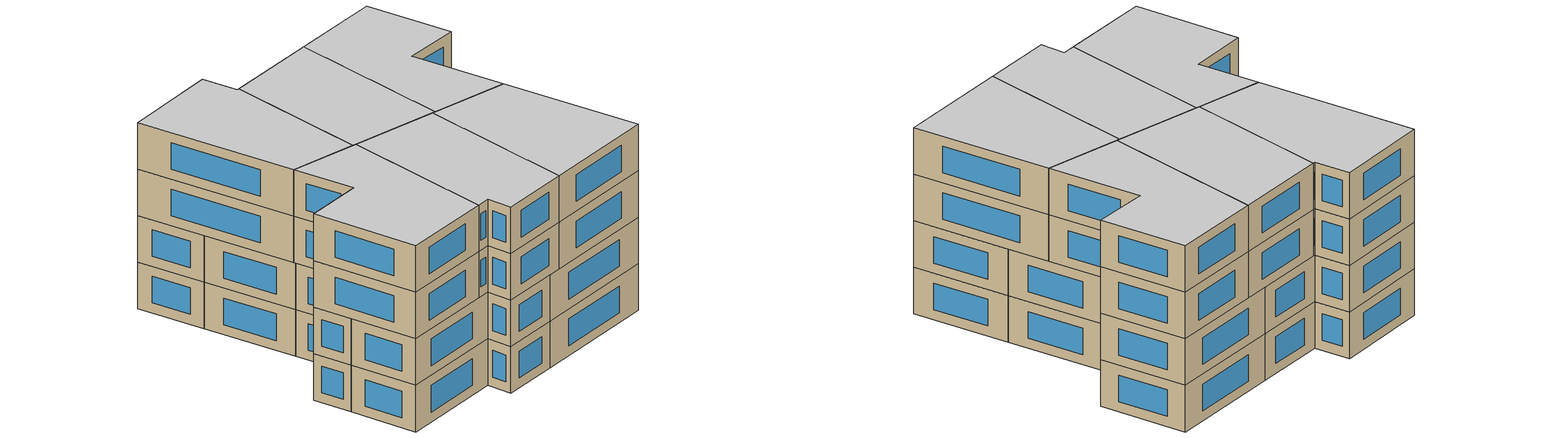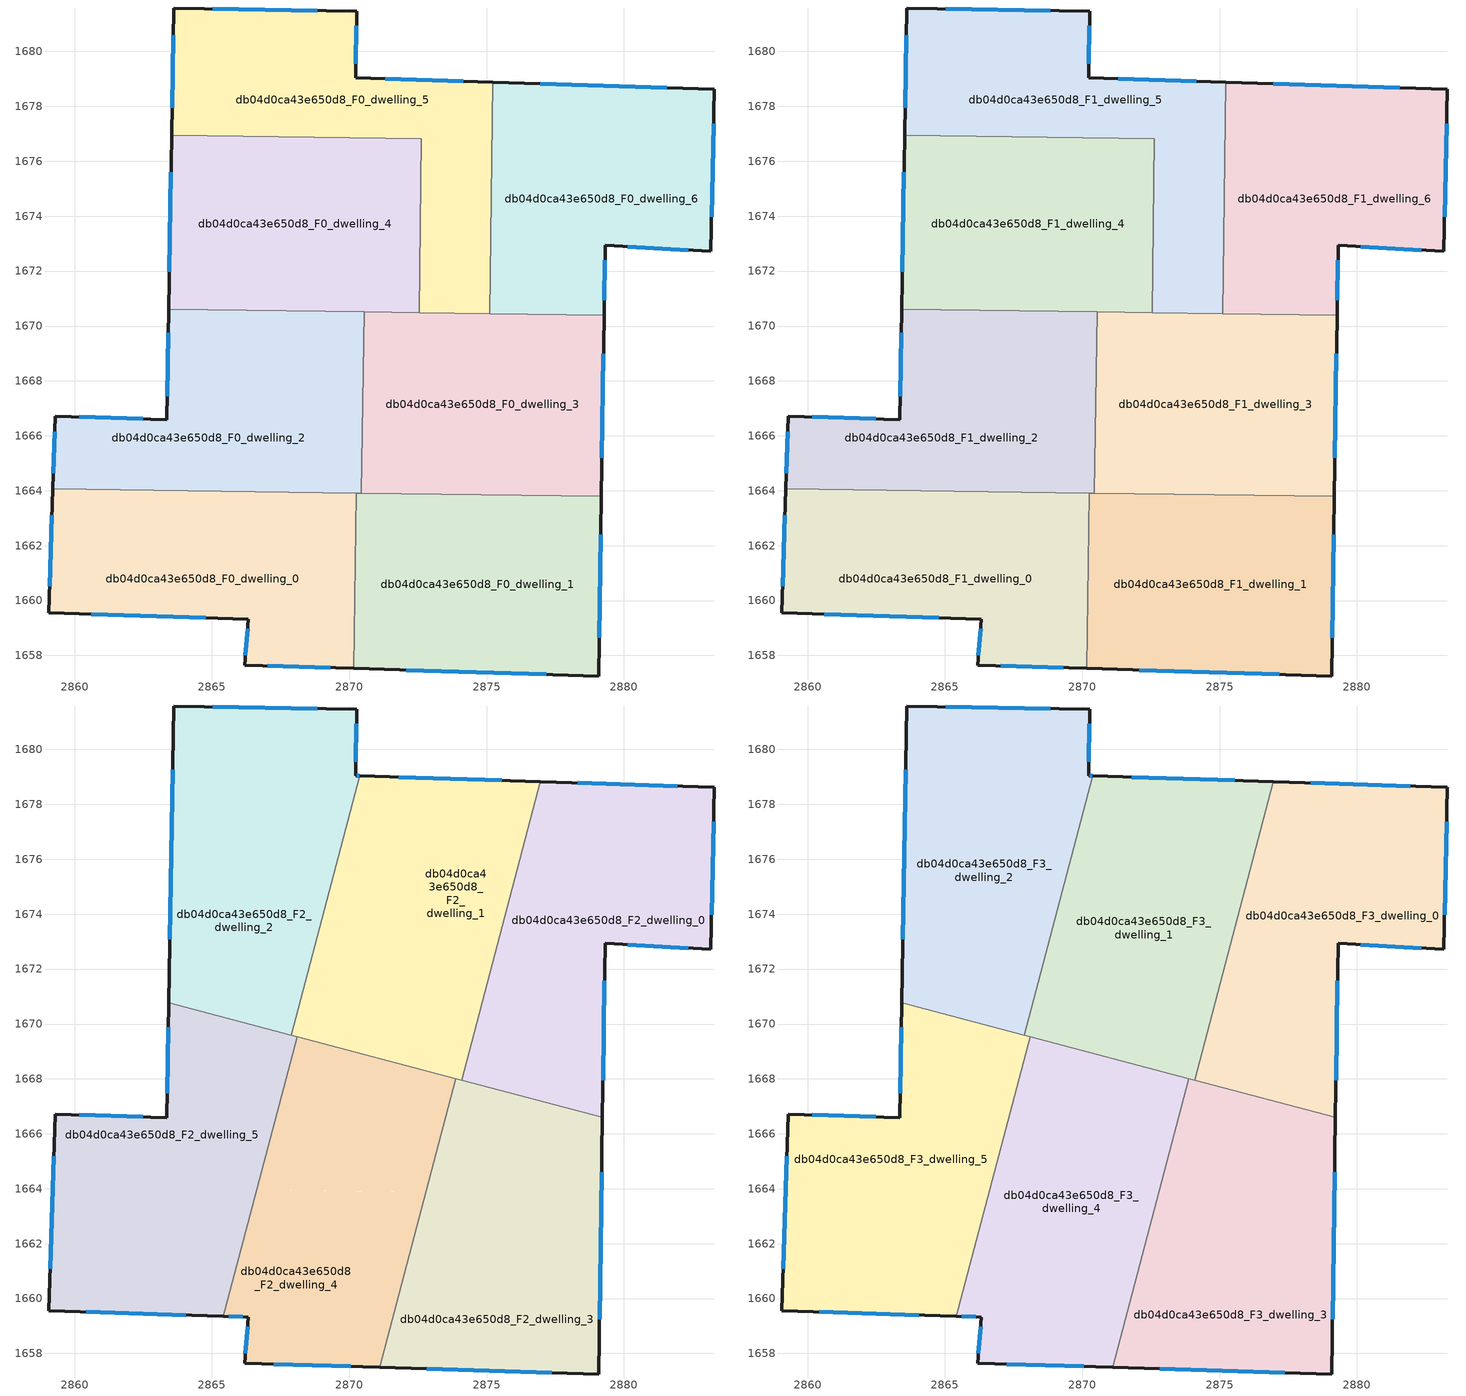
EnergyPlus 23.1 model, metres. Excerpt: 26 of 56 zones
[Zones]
db04d0ca43e650d8_F0_dwelling_0
 floor ground (EU_floor_Construction): 2870.25,1663.92 2870.16,1657.53 2866.19,1657.65 2866.32,1659.33 2859.05,1659.56 2859.21,1664.07 z0
 wall outside (EU_wall_Construction): 2859.21,1664.07 2859.05,1659.56 2866.32,1659.33 2866.19,1657.65 2870.16,1657.53 z0:3
 wall to db04d0ca43e650d8_F0_dwelling_1 (EU_wall_Construction): 2870.16,1657.53 2870.25,1663.92 z0:3
 wall to db04d0ca43e650d8_F0_dwelling_2 (EU_wall_Construction): 2870.25,1663.92 2859.21,1664.07 z0:3
 window (EU_Window_Construction): 2860.61,1659.51 2864.77,1659.38 / 2859.17,1663.1 2859.09,1660.53 / 2867.04,1657.62 2869.31,1657.55 / 2866.29,1658.97 2866.22,1658.01 z0.64:2.36
db04d0ca43e650d8_F0_dwelling_1
 floor ground (EU_floor_Construction): 2879.18,1663.79 2879.09,1657.25 2870.16,1657.53 2870.25,1663.92 z0
 wall outside (EU_wall_Construction): 2870.16,1657.53 2879.09,1657.25 2879.18,1663.79 z0:3
 wall to db04d0ca43e650d8_F0_dwelling_3 (EU_wall_Construction): 2879.18,1663.79 2870.44,1663.91 z0:3
 wall to db04d0ca43e650d8_F0_dwelling_2 (EU_wall_Construction): 2870.44,1663.91 2870.25,1663.92 z0:3
 window (EU_Window_Construction): 2872.07,1657.47 2877.17,1657.31 / 2879.11,1658.65 2879.16,1662.39 z0.64:2.36
db04d0ca43e650d8_F0_dwelling_2
 floor ground (EU_floor_Construction): 2870.54,1670.52 2870.44,1663.91 2859.21,1664.07 2859.29,1666.72 2863.35,1666.59 2863.42,1670.62 z0
 wall outside (EU_wall_Construction): 2863.42,1670.62 2863.35,1666.59 2859.29,1666.72 2859.21,1664.07 z0:3
 wall to db04d0ca43e650d8_F0_dwelling_3 (EU_wall_Construction): 2870.44,1663.91 2870.54,1670.52 z0:3
 wall to db04d0ca43e650d8_F0_dwelling_4 (EU_wall_Construction): 2870.54,1670.52 2863.42,1670.62 z0:3
 window (EU_Window_Construction): 2862.48,1666.62 2860.16,1666.69 / 2863.41,1669.75 2863.37,1667.45 / 2859.27,1666.15 2859.22,1664.64 z0.64:2.36
db04d0ca43e650d8_F0_dwelling_3
 floor ground (EU_floor_Construction): 2879.28,1670.39 2879.18,1663.79 2870.44,1663.91 2870.54,1670.52 z0
 wall outside (EU_wall_Construction): 2879.18,1663.79 2879.28,1670.39 z0:3
 wall to db04d0ca43e650d8_F0_dwelling_6 (EU_wall_Construction): 2879.28,1670.39 2875.11,1670.45 z0:3
 wall to db04d0ca43e650d8_F0_dwelling_5 (EU_wall_Construction): 2875.11,1670.45 2872.54,1670.49 z0:3
 wall to db04d0ca43e650d8_F0_dwelling_4 (EU_wall_Construction): 2872.54,1670.49 2870.54,1670.52 z0:3
 window (EU_Window_Construction): 2879.2,1665.21 2879.26,1668.98 z0.64:2.36
db04d0ca43e650d8_F0_dwelling_4
 floor ground (EU_floor_Construction): 2872.63,1676.83 2872.54,1670.49 2863.42,1670.62 2863.53,1676.95 z0
 wall outside (EU_wall_Construction): 2863.53,1676.95 2863.42,1670.62 z0:3
 wall to db04d0ca43e650d8_F0_dwelling_5 (EU_wall_Construction): 2872.54,1670.49 2872.63,1676.83 2863.53,1676.95 z0:3
 window (EU_Window_Construction): 2863.51,1675.6 2863.44,1671.97 z0.64:2.36
db04d0ca43e650d8_F0_dwelling_5
 floor ground (EU_floor_Construction): 2875.23,1678.88 2875.11,1670.45 2872.54,1670.49 2872.63,1676.83 2863.53,1676.95 2863.61,1681.58 2870.26,1681.46 2870.23,1679.04 z0
 wall outside (EU_wall_Construction): 2875.23,1678.88 2870.23,1679.04 2870.26,1681.46 2863.61,1681.58 2863.53,1676.95 z0:3
 wall to db04d0ca43e650d8_F0_dwelling_6 (EU_wall_Construction): 2875.11,1670.45 2875.23,1678.88 z0:3
 window (EU_Window_Construction): 2863.59,1680.59 2863.55,1677.94 / 2868.84,1681.49 2865.03,1681.56 / 2870.24,1679.56 2870.26,1680.94 / 2874.16,1678.92 2871.3,1679.01 z0.64:2.36
db04d0ca43e650d8_F0_dwelling_6
 floor ground (EU_floor_Construction): 2883.29,1678.62 2883.17,1672.72 2879.32,1672.94 2879.28,1670.39 2875.11,1670.45 2875.23,1678.88 z0
 wall outside (EU_wall_Construction): 2879.28,1670.39 2879.32,1672.94 2883.17,1672.72 2883.29,1678.62 2875.23,1678.88 z0:3
 window (EU_Window_Construction): 2879.29,1670.94 2879.31,1672.39 / 2881.57,1678.68 2876.95,1678.83 / 2883.2,1673.98 2883.27,1677.36 / 2880.14,1672.89 2882.35,1672.76 z0.64:2.36
db04d0ca43e650d8_F1_dwelling_0
 floor to db04d0ca43e650d8_F0_dwelling_0 (EU_floor_Construction): 2870.25,1663.92 2870.16,1657.53 2866.19,1657.65 2866.32,1659.33 2859.05,1659.56 2859.21,1664.07 z3
 wall outside (EU_wall_Construction): 2859.21,1664.07 2859.05,1659.56 2866.32,1659.33 2866.19,1657.65 2870.16,1657.53 z3:6
 wall to db04d0ca43e650d8_F1_dwelling_1 (EU_wall_Construction): 2870.16,1657.53 2870.25,1663.92 z3:6
 wall to db04d0ca43e650d8_F1_dwelling_2 (EU_wall_Construction): 2870.25,1663.92 2859.21,1664.07 z3:6
 window (EU_Window_Construction): 2860.61,1659.51 2864.77,1659.38 / 2859.17,1663.1 2859.09,1660.53 / 2867.04,1657.62 2869.31,1657.55 / 2866.29,1658.97 2866.22,1658.01 z3.64:5.36
db04d0ca43e650d8_F1_dwelling_1
 floor to db04d0ca43e650d8_F0_dwelling_1 (EU_floor_Construction): 2879.18,1663.79 2879.09,1657.25 2870.16,1657.53 2870.25,1663.92 z3
 wall outside (EU_wall_Construction): 2870.16,1657.53 2879.09,1657.25 2879.18,1663.79 z3:6
 wall to db04d0ca43e650d8_F1_dwelling_3 (EU_wall_Construction): 2879.18,1663.79 2870.44,1663.91 z3:6
 wall to db04d0ca43e650d8_F1_dwelling_2 (EU_wall_Construction): 2870.44,1663.91 2870.25,1663.92 z3:6
 window (EU_Window_Construction): 2872.07,1657.47 2877.17,1657.31 / 2879.11,1658.65 2879.16,1662.39 z3.64:5.36
db04d0ca43e650d8_F1_dwelling_2
 floor to db04d0ca43e650d8_F0_dwelling_2 (EU_floor_Construction): 2870.54,1670.52 2870.44,1663.91 2859.21,1664.07 2859.29,1666.72 2863.35,1666.59 2863.42,1670.62 z3
 wall outside (EU_wall_Construction): 2863.42,1670.62 2863.35,1666.59 2859.29,1666.72 2859.21,1664.07 z3:6
 wall to db04d0ca43e650d8_F1_dwelling_3 (EU_wall_Construction): 2870.44,1663.91 2870.54,1670.52 z3:6
 wall to db04d0ca43e650d8_F1_dwelling_4 (EU_wall_Construction): 2870.54,1670.52 2863.42,1670.62 z3:6
 window (EU_Window_Construction): 2862.48,1666.62 2860.16,1666.69 / 2863.41,1669.75 2863.37,1667.45 / 2859.27,1666.15 2859.22,1664.64 z3.64:5.36
db04d0ca43e650d8_F1_dwelling_3
 floor to db04d0ca43e650d8_F0_dwelling_3 (EU_floor_Construction): 2879.28,1670.39 2879.18,1663.79 2870.44,1663.91 2870.54,1670.52 z3
 wall outside (EU_wall_Construction): 2879.18,1663.79 2879.28,1670.39 z3:6
 wall to db04d0ca43e650d8_F1_dwelling_6 (EU_wall_Construction): 2879.28,1670.39 2875.11,1670.45 z3:6
 wall to db04d0ca43e650d8_F1_dwelling_5 (EU_wall_Construction): 2875.11,1670.45 2872.54,1670.49 z3:6
 wall to db04d0ca43e650d8_F1_dwelling_4 (EU_wall_Construction): 2872.54,1670.49 2870.54,1670.52 z3:6
 window (EU_Window_Construction): 2879.2,1665.21 2879.26,1668.98 z3.64:5.36
db04d0ca43e650d8_F1_dwelling_4
 floor to db04d0ca43e650d8_F0_dwelling_4 (EU_floor_Construction): 2872.63,1676.83 2872.54,1670.49 2863.42,1670.62 2863.53,1676.95 z3
 wall outside (EU_wall_Construction): 2863.53,1676.95 2863.42,1670.62 z3:6
 wall to db04d0ca43e650d8_F1_dwelling_5 (EU_wall_Construction): 2872.54,1670.49 2872.63,1676.83 2863.53,1676.95 z3:6
 window (EU_Window_Construction): 2863.51,1675.6 2863.44,1671.97 z3.64:5.36
db04d0ca43e650d8_F1_dwelling_5
 floor to db04d0ca43e650d8_F0_dwelling_5 (EU_floor_Construction): 2875.23,1678.88 2875.11,1670.45 2872.54,1670.49 2872.63,1676.83 2863.53,1676.95 2863.61,1681.58 2870.26,1681.46 2870.23,1679.04 z3
 wall outside (EU_wall_Construction): 2875.23,1678.88 2870.23,1679.04 2870.26,1681.46 2863.61,1681.58 2863.53,1676.95 z3:6
 wall to db04d0ca43e650d8_F1_dwelling_6 (EU_wall_Construction): 2875.11,1670.45 2875.23,1678.88 z3:6
 window (EU_Window_Construction): 2863.59,1680.59 2863.55,1677.94 / 2868.84,1681.49 2865.03,1681.56 / 2870.24,1679.56 2870.26,1680.94 / 2874.16,1678.92 2871.3,1679.01 z3.64:5.36
db04d0ca43e650d8_F1_dwelling_6
 floor to db04d0ca43e650d8_F0_dwelling_6 (EU_floor_Construction): 2883.29,1678.62 2883.17,1672.72 2879.32,1672.94 2879.28,1670.39 2875.11,1670.45 2875.23,1678.88 z3
 wall outside (EU_wall_Construction): 2879.28,1670.39 2879.32,1672.94 2883.17,1672.72 2883.29,1678.62 2875.23,1678.88 z3:6
 window (EU_Window_Construction): 2879.29,1670.94 2879.31,1672.39 / 2881.57,1678.68 2876.95,1678.83 / 2883.2,1673.98 2883.27,1677.36 / 2880.14,1672.89 2882.35,1672.76 z3.64:5.36
db04d0ca43e650d8_F2_dwelling_0
 floor to db04d0ca43e650d8_F1_dwelling_6 (EU_floor_Construction): 2883.29,1678.62 2883.17,1672.72 2879.32,1672.94 2879.28,1670.4 2875.11,1670.45 2875.13,1671.88 2876.96,1678.83 z6
 floor to db04d0ca43e650d8_F1_dwelling_5 (EU_floor_Construction): 2875.13,1671.88 2875.11,1670.45 2874.75,1670.46 z6
 floor to db04d0ca43e650d8_F1_dwelling_3 (EU_floor_Construction): 2879.28,1670.4 2879.22,1666.6 2874.09,1667.95 2874.75,1670.46 z6
 wall outside (EU_wall_Construction): 2879.22,1666.6 2879.32,1672.94 2883.17,1672.72 2883.29,1678.62 2876.96,1678.83 z6:9
 wall to db04d0ca43e650d8_F2_dwelling_1 (EU_wall_Construction): 2876.96,1678.83 2874.09,1667.95 z6:9
 wall to db04d0ca43e650d8_F2_dwelling_3 (EU_wall_Construction): 2874.09,1667.95 2879.22,1666.6 z6:9
 window (EU_Window_Construction): 2879.24,1667.96 2879.3,1671.58 / 2881.94,1678.67 2878.32,1678.78 / 2883.2,1673.98 2883.27,1677.36 / 2880.14,1672.89 2882.35,1672.76 z6.64:8.36
db04d0ca43e650d8_F2_dwelling_1
 floor to db04d0ca43e650d8_F1_dwelling_5 (EU_floor_Construction): 2875.23,1678.88 2875.13,1671.88 2874.75,1670.46 2872.54,1670.49 2872.63,1676.83 2869.82,1676.87 2870.39,1679.04 z6
 floor to db04d0ca43e650d8_F1_dwelling_6 (EU_floor_Construction): 2876.96,1678.83 2875.13,1671.88 2875.23,1678.88 z6
 floor to db04d0ca43e650d8_F1_dwelling_4 (EU_floor_Construction): 2872.63,1676.83 2872.54,1670.49 2868.15,1670.55 2869.82,1676.87 z6
 floor to db04d0ca43e650d8_F1_dwelling_3 (EU_floor_Construction): 2874.75,1670.46 2874.09,1667.95 2870.51,1668.9 2870.54,1670.52 z6
 floor to db04d0ca43e650d8_F1_dwelling_2 (EU_floor_Construction): 2870.54,1670.52 2870.51,1668.9 2867.9,1669.59 2868.15,1670.55 z6
 wall outside (EU_wall_Construction): 2876.96,1678.83 2870.39,1679.04 z6:9
 wall to db04d0ca43e650d8_F2_dwelling_2 (EU_wall_Construction): 2870.39,1679.04 2867.9,1669.59 z6:9
 wall to db04d0ca43e650d8_F2_dwelling_4 (EU_wall_Construction): 2868.1,1669.54 2873.88,1668.01 z6:9
 wall to db04d0ca43e650d8_F2_dwelling_3 (EU_wall_Construction): 2873.88,1668.01 2874.09,1667.95 z6:9
 wall to db04d0ca43e650d8_F2_dwelling_5 (EU_wall_Construction): 2867.9,1669.59 2868.1,1669.54 z6:9
 window (EU_Window_Construction): 2875.56,1678.87 2871.8,1678.99 z6.64:8.36
db04d0ca43e650d8_F2_dwelling_2
 floor to db04d0ca43e650d8_F1_dwelling_4 (EU_floor_Construction): 2869.82,1676.87 2868.15,1670.55 2864.05,1670.61 2863.42,1670.77 2863.53,1676.95 z6
 floor to db04d0ca43e650d8_F1_dwelling_5 (EU_floor_Construction): 2870.26,1681.46 2870.23,1679.04 2870.39,1679.04 2869.82,1676.87 2863.53,1676.95 2863.61,1681.58 z6
 floor to db04d0ca43e650d8_F1_dwelling_2 (EU_floor_Construction): 2868.15,1670.55 2867.9,1669.59 2864.05,1670.61 z6
 wall outside (EU_wall_Construction): 2870.39,1679.04 2870.23,1679.04 2870.26,1681.46 2863.61,1681.58 2863.42,1670.77 z6:9
 wall to db04d0ca43e650d8_F2_dwelling_5 (EU_wall_Construction): 2863.42,1670.77 2867.9,1669.59 z6:9
 window (EU_Window_Construction): 2863.57,1679.27 2863.46,1673.09 / 2868.84,1681.49 2865.03,1681.56 / 2870.24,1679.56 2870.26,1680.94 / 2870.36,1679.04 2870.27,1679.04 z6.64:8.36
db04d0ca43e650d8_F2_dwelling_3
 floor to db04d0ca43e650d8_F1_dwelling_1 (EU_floor_Construction): 2879.18,1663.79 2879.09,1657.25 2871.1,1657.5 2872.79,1663.88 z6
 floor to db04d0ca43e650d8_F1_dwelling_3 (EU_floor_Construction): 2879.22,1666.6 2879.18,1663.79 2872.79,1663.88 2873.88,1668.01 z6
 wall outside (EU_wall_Construction): 2871.1,1657.5 2879.09,1657.25 2879.22,1666.6 z6:9
 wall to db04d0ca43e650d8_F2_dwelling_4 (EU_wall_Construction): 2873.88,1668.01 2871.1,1657.5 z6:9
 window (EU_Window_Construction): 2879.11,1659.25 2879.19,1664.6 / 2872.81,1657.45 2877.38,1657.31 z6.64:8.36
db04d0ca43e650d8_F2_dwelling_4
 floor to db04d0ca43e650d8_F1_dwelling_0 (EU_floor_Construction): 2870.25,1663.92 2870.16,1657.53 2866.19,1657.65 2866.32,1659.33 2865.41,1659.36 2866.63,1663.97 z6
 floor to db04d0ca43e650d8_F1_dwelling_1 (EU_floor_Construction): 2872.79,1663.88 2871.1,1657.5 2870.16,1657.53 2870.25,1663.92 z6
 floor to db04d0ca43e650d8_F1_dwelling_2 (EU_floor_Construction): 2870.51,1668.9 2870.44,1663.91 2866.63,1663.97 2868.1,1669.54 z6
 floor to db04d0ca43e650d8_F1_dwelling_3 (EU_floor_Construction): 2873.88,1668.01 2872.79,1663.88 2870.44,1663.91 2870.51,1668.9 z6
 wall outside (EU_wall_Construction): 2865.41,1659.36 2866.32,1659.33 2866.19,1657.65 2871.1,1657.5 z6:9
 wall to db04d0ca43e650d8_F2_dwelling_5 (EU_wall_Construction): 2868.1,1669.54 2865.41,1659.36 z6:9
 window (EU_Window_Construction): 2867.24,1657.62 2870.05,1657.53 / 2866.29,1658.97 2866.22,1658.01 / 2865.61,1659.35 2866.13,1659.33 z6.64:8.36
db04d0ca43e650d8_F2_dwelling_5
 floor to db04d0ca43e650d8_F1_dwelling_0 (EU_floor_Construction): 2866.63,1663.97 2865.41,1659.36 2859.05,1659.56 2859.21,1664.07 z6
 floor to db04d0ca43e650d8_F1_dwelling_2 (EU_floor_Construction): 2868.1,1669.54 2866.63,1663.97 2859.21,1664.07 2859.29,1666.72 2863.35,1666.59 2863.42,1670.62 2864.05,1670.61 z6
 floor to db04d0ca43e650d8_F1_dwelling_4 (EU_floor_Construction): 2864.05,1670.61 2863.42,1670.62 2863.42,1670.77 z6
 wall outside (EU_wall_Construction): 2863.42,1670.77 2863.35,1666.59 2859.29,1666.72 2859.05,1659.56 2865.41,1659.36 z6:9
 window (EU_Window_Construction): 2863.41,1669.88 2863.37,1667.48 / 2860.42,1659.52 2864.05,1659.4 / 2859.24,1665.18 2859.11,1661.09 / 2862.48,1666.62 2860.16,1666.69 z6.64:8.36
db04d0ca43e650d8_F3_dwelling_0
 floor to db04d0ca43e650d8_F2_dwelling_0 (EU_floor_Construction): 2883.29,1678.62 2883.17,1672.72 2879.32,1672.94 2879.22,1666.6 2874.09,1667.95 2876.96,1678.83 z9
 wall outside (EU_wall_Construction): 2879.22,1666.6 2879.32,1672.94 2883.17,1672.72 2883.29,1678.62 2876.96,1678.83 z9:12
 wall to db04d0ca43e650d8_F3_dwelling_1 (EU_wall_Construction): 2876.96,1678.83 2874.09,1667.95 z9:12
 wall to db04d0ca43e650d8_F3_dwelling_3 (EU_wall_Construction): 2874.09,1667.95 2879.22,1666.6 z9:12
 window (EU_Window_Construction): 2879.24,1667.96 2879.3,1671.58 / 2881.94,1678.67 2878.32,1678.78 / 2883.2,1673.98 2883.27,1677.36 / 2880.14,1672.89 2882.35,1672.76 z9.64:11.36
 ceiling to db04d0ca43e650d8_F4_dwelling_0 (EU_floor_Construction): 2879.22,1666.6 2879.32,1672.94 2883.17,1672.72 2883.29,1678.62 2876.96,1678.83 2874.09,1667.95 z12
db04d0ca43e650d8_F3_dwelling_1
 floor to db04d0ca43e650d8_F2_dwelling_1 (EU_floor_Construction): 2876.96,1678.83 2874.09,1667.95 2867.9,1669.59 2870.39,1679.04 z9
 wall outside (EU_wall_Construction): 2876.96,1678.83 2870.39,1679.04 z9:12
 wall to db04d0ca43e650d8_F3_dwelling_2 (EU_wall_Construction): 2870.39,1679.04 2867.9,1669.59 z9:12
 wall to db04d0ca43e650d8_F3_dwelling_4 (EU_wall_Construction): 2868.1,1669.54 2873.88,1668.01 z9:12
 wall to db04d0ca43e650d8_F3_dwelling_3 (EU_wall_Construction): 2873.88,1668.01 2874.09,1667.95 z9:12
 wall to db04d0ca43e650d8_F3_dwelling_5 (EU_wall_Construction): 2867.9,1669.59 2868.1,1669.54 z9:12
 window (EU_Window_Construction): 2875.56,1678.87 2871.8,1678.99 z9.64:11.36
 ceiling to db04d0ca43e650d8_F4_dwelling_1 (EU_floor_Construction): 2874.09,1667.95 2876.96,1678.83 2870.39,1679.04 2867.9,1669.59 z12
db04d0ca43e650d8_F3_dwelling_2
 floor to db04d0ca43e650d8_F2_dwelling_2 (EU_floor_Construction): 2870.26,1681.46 2870.23,1679.04 2870.39,1679.04 2867.9,1669.59 2863.42,1670.77 2863.61,1681.58 z9
 wall outside (EU_wall_Construction): 2870.39,1679.04 2870.23,1679.04 2870.26,1681.46 2863.61,1681.58 2863.42,1670.77 z9:12
 wall to db04d0ca43e650d8_F3_dwelling_5 (EU_wall_Construction): 2863.42,1670.77 2867.9,1669.59 z9:12
 window (EU_Window_Construction): 2863.57,1679.27 2863.46,1673.09 / 2868.84,1681.49 2865.03,1681.56 / 2870.24,1679.56 2870.26,1680.94 / 2870.36,1679.04 2870.27,1679.04 z9.64:11.36
 ceiling to db04d0ca43e650d8_F4_dwelling_2 (EU_floor_Construction): 2867.9,1669.59 2870.39,1679.04 2870.23,1679.04 2870.26,1681.46 2863.61,1681.58 2863.42,1670.77 z12
db04d0ca43e650d8_F3_dwelling_3
 floor to db04d0ca43e650d8_F2_dwelling_3 (EU_floor_Construction): 2879.22,1666.6 2879.09,1657.25 2871.1,1657.5 2873.88,1668.01 z9
 wall outside (EU_wall_Construction): 2871.1,1657.5 2879.09,1657.25 2879.22,1666.6 z9:12
 wall to db04d0ca43e650d8_F3_dwelling_4 (EU_wall_Construction): 2873.88,1668.01 2871.1,1657.5 z9:12
 window (EU_Window_Construction): 2879.11,1659.25 2879.19,1664.6 / 2872.81,1657.45 2877.38,1657.31 z9.64:11.36
 ceiling to db04d0ca43e650d8_F4_dwelling_3 (EU_floor_Construction): 2879.09,1657.25 2879.22,1666.6 2873.88,1668.01 2871.1,1657.5 z12
db04d0ca43e650d8_F3_dwelling_4
 floor to db04d0ca43e650d8_F2_dwelling_4 (EU_floor_Construction): 2873.88,1668.01 2871.1,1657.5 2866.19,1657.65 2866.32,1659.33 2865.41,1659.36 2868.1,1669.54 z9
 wall outside (EU_wall_Construction): 2865.41,1659.36 2866.32,1659.33 2866.19,1657.65 2871.1,1657.5 z9:12
 wall to db04d0ca43e650d8_F3_dwelling_5 (EU_wall_Construction): 2868.1,1669.54 2865.41,1659.36 z9:12
 window (EU_Window_Construction): 2867.24,1657.62 2870.05,1657.53 / 2866.29,1658.97 2866.22,1658.01 / 2865.61,1659.35 2866.13,1659.33 z9.64:11.36
 ceiling to db04d0ca43e650d8_F4_dwelling_4 (EU_floor_Construction): 2871.1,1657.5 2873.88,1668.01 2868.1,1669.54 2865.41,1659.36 2866.32,1659.33 2866.19,1657.65 z12
db04d0ca43e650d8_F3_dwelling_5
 floor to db04d0ca43e650d8_F2_dwelling_5 (EU_floor_Construction): 2868.1,1669.54 2865.41,1659.36 2859.05,1659.56 2859.29,1666.72 2863.35,1666.59 2863.42,1670.77 z9
 wall outside (EU_wall_Construction): 2863.42,1670.77 2863.35,1666.59 2859.29,1666.72 2859.05,1659.56 2865.41,1659.36 z9:12
 window (EU_Window_Construction): 2863.41,1669.88 2863.37,1667.48 / 2860.42,1659.52 2864.05,1659.4 / 2859.24,1665.18 2859.11,1661.09 / 2862.48,1666.62 2860.16,1666.69 z9.64:11.36
 ceiling to db04d0ca43e650d8_F4_dwelling_5 (EU_floor_Construction): 2865.41,1659.36 2868.1,1669.54 2863.42,1670.77 2863.35,1666.59 2859.29,1666.72 2859.05,1659.56 z12
[Building]
EU S2 Campaign: North Axis=0; Terrain=City; Solar Distribution=FullExterior
[Site:Location]
Yerevan-Zvartnots.Intl.AP: Latitude=40.15; Longitude=44.383; Time Zone=4; Elevation=854
[SizingPeriod:WeatherFileDays]
AnnualSizingPeriod: Begin Month=1; Begin Day of Month=1; End Month=12; End Day of Month=31; Day of Week for Start Day=Monday; Use Weather File Daylight Saving Period=No; Use Weather File Rain and Snow Indicators=No
[MATERIAL]
EU_InternalMass_Material: Roughness=MediumRough; Thickness=0.1; Conductivity=1; Density=1800; Specific Heat=900; Thermal Absorptance=0.9; Solar Absorptance=0.7; Visible Absorptance=0.7
[MATERIAL:NOMASS] Roughness=MediumRough; Thermal Absorptance=0.9; Solar Absorptance=0.7; Visible Absorptance=0.7
Name | Thermal Resistance
EU_wall_NoMass | 1.05043
EU_floor_NoMass | 0.478065
[WINDOWMATERIAL:SIMPLEGLAZINGSYSTEM]
EU_Window_SimpleGlazing: UFactor=2.5566; Solar Heat Gain Coefficient=0.75; Visible Transmittance=0.75
[CONSTRUCTION]
EU_wall_Construction: EU_wall_NoMass
EU_floor_Construction: EU_floor_NoMass
EU_Window_Construction: EU_Window_SimpleGlazing
EU_InternalMass_Construction: EU_InternalMass_Material
[ZONE] Type=1; Multiplier=1; Ceiling Height=autocalculate; Floor Area=autocalculate; Part of Total Floor Area=Yes
Name | Volume
db04d0ca43e650d8_F0_dwelling_0; db04d0ca43e650d8_F1_dwelling_0 | 173.189
db04d0ca43e650d8_F2_dwelling_0; db04d0ca43e650d8_F3_dwelling_0 | 202.044
db04d0ca43e650d8_F0_dwelling_1; db04d0ca43e650d8_F1_dwelling_1 | 173.203
db04d0ca43e650d8_F2_dwelling_1; db04d0ca43e650d8_F3_dwelling_1 | 202.024
db04d0ca43e650d8_F0_dwelling_2; db04d0ca43e650d8_F1_dwelling_2 | 173.17
db04d0ca43e650d8_F2_dwelling_2; db04d0ca43e650d8_F3_dwelling_2 | 202.032
db04d0ca43e650d8_F0_dwelling_3; db04d0ca43e650d8_F1_dwelling_3 | 173.172
db04d0ca43e650d8_F2_dwelling_3; db04d0ca43e650d8_F3_dwelling_3 | 202.06
db04d0ca43e650d8_F0_dwelling_4; db04d0ca43e650d8_F1_dwelling_4 | 173.199
db04d0ca43e650d8_F2_dwelling_4; db04d0ca43e650d8_F3_dwelling_4 | 202.027
db04d0ca43e650d8_F0_dwelling_5; db04d0ca43e650d8_F1_dwelling_5 | 173.157
db04d0ca43e650d8_F2_dwelling_5; db04d0ca43e650d8_F3_dwelling_5 | 202.043
db04d0ca43e650d8_F0_dwelling_6; db04d0ca43e650d8_F1_dwelling_6 | 173.187
[INTERNALMASS] Construction=EU_InternalMass_Construction
Name | Zone or ZoneList | Surface Area
db04d0ca43e650d8_F0_dwelling_0_EU_InternalMass | db04d0ca43e650d8_F0_dwelling_0 | 57.7308
db04d0ca43e650d8_F0_dwelling_1_EU_InternalMass | db04d0ca43e650d8_F0_dwelling_1 | 57.7355
db04d0ca43e650d8_F0_dwelling_2_EU_InternalMass | db04d0ca43e650d8_F0_dwelling_2 | 57.7225
db04d0ca43e650d8_F0_dwelling_3_EU_InternalMass | db04d0ca43e650d8_F0_dwelling_3 | 57.7221
db04d0ca43e650d8_F0_dwelling_4_EU_InternalMass | db04d0ca43e650d8_F0_dwelling_4 | 57.7316
db04d0ca43e650d8_F0_dwelling_5_EU_InternalMass | db04d0ca43e650d8_F0_dwelling_5 | 57.7193
db04d0ca43e650d8_F0_dwelling_6_EU_InternalMass | db04d0ca43e650d8_F0_dwelling_6 | 57.7285
db04d0ca43e650d8_F1_dwelling_0_EU_InternalMass | db04d0ca43e650d8_F1_dwelling_0 | 57.7308
db04d0ca43e650d8_F1_dwelling_1_EU_InternalMass | db04d0ca43e650d8_F1_dwelling_1 | 57.7355
db04d0ca43e650d8_F1_dwelling_2_EU_InternalMass | db04d0ca43e650d8_F1_dwelling_2 | 57.7225
db04d0ca43e650d8_F1_dwelling_3_EU_InternalMass | db04d0ca43e650d8_F1_dwelling_3 | 57.7221
db04d0ca43e650d8_F1_dwelling_4_EU_InternalMass | db04d0ca43e650d8_F1_dwelling_4 | 57.7316
db04d0ca43e650d8_F1_dwelling_5_EU_InternalMass | db04d0ca43e650d8_F1_dwelling_5 | 57.7193
db04d0ca43e650d8_F1_dwelling_6_EU_InternalMass | db04d0ca43e650d8_F1_dwelling_6 | 57.7285
db04d0ca43e650d8_F2_dwelling_0_EU_InternalMass | db04d0ca43e650d8_F2_dwelling_0 | 67.3482
db04d0ca43e650d8_F2_dwelling_1_EU_InternalMass | db04d0ca43e650d8_F2_dwelling_1 | 67.3416
db04d0ca43e650d8_F2_dwelling_2_EU_InternalMass | db04d0ca43e650d8_F2_dwelling_2 | 67.3441
db04d0ca43e650d8_F2_dwelling_3_EU_InternalMass | db04d0ca43e650d8_F2_dwelling_3 | 67.3534
db04d0ca43e650d8_F2_dwelling_4_EU_InternalMass | db04d0ca43e650d8_F2_dwelling_4 | 67.3421
db04d0ca43e650d8_F2_dwelling_5_EU_InternalMass | db04d0ca43e650d8_F2_dwelling_5 | 67.3475
db04d0ca43e650d8_F3_dwelling_0_EU_InternalMass | db04d0ca43e650d8_F3_dwelling_0 | 67.3482
db04d0ca43e650d8_F3_dwelling_1_EU_InternalMass | db04d0ca43e650d8_F3_dwelling_1 | 67.3416
db04d0ca43e650d8_F3_dwelling_2_EU_InternalMass | db04d0ca43e650d8_F3_dwelling_2 | 67.3441
db04d0ca43e650d8_F3_dwelling_3_EU_InternalMass | db04d0ca43e650d8_F3_dwelling_3 | 67.3534
db04d0ca43e650d8_F3_dwelling_4_EU_InternalMass | db04d0ca43e650d8_F3_dwelling_4 | 67.3421
db04d0ca43e650d8_F3_dwelling_5_EU_InternalMass | db04d0ca43e650d8_F3_dwelling_5 | 67.3475
[OTHEREQUIPMENT] Fuel Type=Electricity; Design Level Calculation Method=Watts/Area; Power per Zone Floor Area=1; Fraction Latent=0; Fraction Radiant=0; Fraction Lost=0; Carbon Dioxide Generation Rate=0; EndUse Subcategory=EU_Step8_InternalGains
Name | Zone or ZoneList or Space or SpaceList | Schedule
EU_Step8_InternalGain_db04d0ca43e650d8_F0_dwelling_0_f000 | db04d0ca43e650d8_F0_dwelling_0 | EU_Step8_GainSchedule_db04d0ca43e650d8_F0_dwelling_0_f000
EU_Step8_InternalGain_db04d0ca43e650d8_F0_dwelling_1_f000 | db04d0ca43e650d8_F0_dwelling_1 | EU_Step8_GainSchedule_db04d0ca43e650d8_F0_dwelling_1_f000
EU_Step8_InternalGain_db04d0ca43e650d8_F0_dwelling_2_f000 | db04d0ca43e650d8_F0_dwelling_2 | EU_Step8_GainSchedule_db04d0ca43e650d8_F0_dwelling_2_f000
EU_Step8_InternalGain_db04d0ca43e650d8_F0_dwelling_3_f000 | db04d0ca43e650d8_F0_dwelling_3 | EU_Step8_GainSchedule_db04d0ca43e650d8_F0_dwelling_3_f000
EU_Step8_InternalGain_db04d0ca43e650d8_F0_dwelling_4_f000 | db04d0ca43e650d8_F0_dwelling_4 | EU_Step8_GainSchedule_db04d0ca43e650d8_F0_dwelling_4_f000
EU_Step8_InternalGain_db04d0ca43e650d8_F0_dwelling_5_f000 | db04d0ca43e650d8_F0_dwelling_5 | EU_Step8_GainSchedule_db04d0ca43e650d8_F0_dwelling_5_f000
EU_Step8_InternalGain_db04d0ca43e650d8_F0_dwelling_6_f000 | db04d0ca43e650d8_F0_dwelling_6 | EU_Step8_GainSchedule_db04d0ca43e650d8_F0_dwelling_6_f000
EU_Step8_InternalGain_db04d0ca43e650d8_F1_dwelling_0_f000 | db04d0ca43e650d8_F1_dwelling_0 | EU_Step8_GainSchedule_db04d0ca43e650d8_F1_dwelling_0_f000
EU_Step8_InternalGain_db04d0ca43e650d8_F1_dwelling_1_f000 | db04d0ca43e650d8_F1_dwelling_1 | EU_Step8_GainSchedule_db04d0ca43e650d8_F1_dwelling_1_f000
EU_Step8_InternalGain_db04d0ca43e650d8_F1_dwelling_2_f000 | db04d0ca43e650d8_F1_dwelling_2 | EU_Step8_GainSchedule_db04d0ca43e650d8_F1_dwelling_2_f000
EU_Step8_InternalGain_db04d0ca43e650d8_F1_dwelling_3_f000 | db04d0ca43e650d8_F1_dwelling_3 | EU_Step8_GainSchedule_db04d0ca43e650d8_F1_dwelling_3_f000
EU_Step8_InternalGain_db04d0ca43e650d8_F1_dwelling_4_f000 | db04d0ca43e650d8_F1_dwelling_4 | EU_Step8_GainSchedule_db04d0ca43e650d8_F1_dwelling_4_f000
EU_Step8_InternalGain_db04d0ca43e650d8_F1_dwelling_5_f000 | db04d0ca43e650d8_F1_dwelling_5 | EU_Step8_GainSchedule_db04d0ca43e650d8_F1_dwelling_5_f000
EU_Step8_InternalGain_db04d0ca43e650d8_F1_dwelling_6_f000 | db04d0ca43e650d8_F1_dwelling_6 | EU_Step8_GainSchedule_db04d0ca43e650d8_F1_dwelling_6_f000
EU_Step8_InternalGain_db04d0ca43e650d8_F2_dwelling_0_f000 | db04d0ca43e650d8_F2_dwelling_0 | EU_Step8_GainSchedule_db04d0ca43e650d8_F2_dwelling_0_f000
EU_Step8_InternalGain_db04d0ca43e650d8_F2_dwelling_1_f000 | db04d0ca43e650d8_F2_dwelling_1 | EU_Step8_GainSchedule_db04d0ca43e650d8_F2_dwelling_1_f000
EU_Step8_InternalGain_db04d0ca43e650d8_F2_dwelling_2_f000 | db04d0ca43e650d8_F2_dwelling_2 | EU_Step8_GainSchedule_db04d0ca43e650d8_F2_dwelling_2_f000
EU_Step8_InternalGain_db04d0ca43e650d8_F2_dwelling_3_f000 | db04d0ca43e650d8_F2_dwelling_3 | EU_Step8_GainSchedule_db04d0ca43e650d8_F2_dwelling_3_f000
EU_Step8_InternalGain_db04d0ca43e650d8_F2_dwelling_4_f000 | db04d0ca43e650d8_F2_dwelling_4 | EU_Step8_GainSchedule_db04d0ca43e650d8_F2_dwelling_4_f000
EU_Step8_InternalGain_db04d0ca43e650d8_F2_dwelling_5_f000 | db04d0ca43e650d8_F2_dwelling_5 | EU_Step8_GainSchedule_db04d0ca43e650d8_F2_dwelling_5_f000
EU_Step8_InternalGain_db04d0ca43e650d8_F3_dwelling_0_f000 | db04d0ca43e650d8_F3_dwelling_0 | EU_Step8_GainSchedule_db04d0ca43e650d8_F3_dwelling_0_f000
EU_Step8_InternalGain_db04d0ca43e650d8_F3_dwelling_1_f000 | db04d0ca43e650d8_F3_dwelling_1 | EU_Step8_GainSchedule_db04d0ca43e650d8_F3_dwelling_1_f000
EU_Step8_InternalGain_db04d0ca43e650d8_F3_dwelling_2_f000 | db04d0ca43e650d8_F3_dwelling_2 | EU_Step8_GainSchedule_db04d0ca43e650d8_F3_dwelling_2_f000
EU_Step8_InternalGain_db04d0ca43e650d8_F3_dwelling_3_f000 | db04d0ca43e650d8_F3_dwelling_3 | EU_Step8_GainSchedule_db04d0ca43e650d8_F3_dwelling_3_f000
EU_Step8_InternalGain_db04d0ca43e650d8_F3_dwelling_4_f000 | db04d0ca43e650d8_F3_dwelling_4 | EU_Step8_GainSchedule_db04d0ca43e650d8_F3_dwelling_4_f000
EU_Step8_InternalGain_db04d0ca43e650d8_F3_dwelling_5_f000 | db04d0ca43e650d8_F3_dwelling_5 | EU_Step8_GainSchedule_db04d0ca43e650d8_F3_dwelling_5_f000
[ZONEVENTILATION:DESIGNFLOWRATE] Schedule=EU_AlwaysOn; Design Flow Rate Calculation Method=AirChanges/Hour; Air Changes per Hour=0.557805; Ventilation Type=Natural; Fan Pressure Rise=0; Fan Total Efficiency=1; Constant Term Coefficient=1; Temperature Term Coefficient=0; Velocity Term Coefficient=0; Velocity Squared Term Coefficient=0; Minimum Indoor Temperature=-100; Maximum Indoor Temperature=100; Delta Temperature=-100; Minimum Outdoor Temperature=-100; Maximum Outdoor Temperature=100; Maximum Wind Speed=40
Name | Zone or ZoneList or Space or SpaceList
EU_ConstantAir_db04d0ca43e650d8_F0_dwelling_0 | db04d0ca43e650d8_F0_dwelling_0
EU_ConstantAir_db04d0ca43e650d8_F0_dwelling_1 | db04d0ca43e650d8_F0_dwelling_1
EU_ConstantAir_db04d0ca43e650d8_F0_dwelling_2 | db04d0ca43e650d8_F0_dwelling_2
EU_ConstantAir_db04d0ca43e650d8_F0_dwelling_3 | db04d0ca43e650d8_F0_dwelling_3
EU_ConstantAir_db04d0ca43e650d8_F0_dwelling_4 | db04d0ca43e650d8_F0_dwelling_4
EU_ConstantAir_db04d0ca43e650d8_F0_dwelling_5 | db04d0ca43e650d8_F0_dwelling_5
EU_ConstantAir_db04d0ca43e650d8_F0_dwelling_6 | db04d0ca43e650d8_F0_dwelling_6
EU_ConstantAir_db04d0ca43e650d8_F1_dwelling_0 | db04d0ca43e650d8_F1_dwelling_0
EU_ConstantAir_db04d0ca43e650d8_F1_dwelling_1 | db04d0ca43e650d8_F1_dwelling_1
EU_ConstantAir_db04d0ca43e650d8_F1_dwelling_2 | db04d0ca43e650d8_F1_dwelling_2
EU_ConstantAir_db04d0ca43e650d8_F1_dwelling_3 | db04d0ca43e650d8_F1_dwelling_3
EU_ConstantAir_db04d0ca43e650d8_F1_dwelling_4 | db04d0ca43e650d8_F1_dwelling_4
EU_ConstantAir_db04d0ca43e650d8_F1_dwelling_5 | db04d0ca43e650d8_F1_dwelling_5
EU_ConstantAir_db04d0ca43e650d8_F1_dwelling_6 | db04d0ca43e650d8_F1_dwelling_6
EU_ConstantAir_db04d0ca43e650d8_F2_dwelling_0 | db04d0ca43e650d8_F2_dwelling_0
EU_ConstantAir_db04d0ca43e650d8_F2_dwelling_1 | db04d0ca43e650d8_F2_dwelling_1
EU_ConstantAir_db04d0ca43e650d8_F2_dwelling_2 | db04d0ca43e650d8_F2_dwelling_2
EU_ConstantAir_db04d0ca43e650d8_F2_dwelling_3 | db04d0ca43e650d8_F2_dwelling_3
EU_ConstantAir_db04d0ca43e650d8_F2_dwelling_4 | db04d0ca43e650d8_F2_dwelling_4
EU_ConstantAir_db04d0ca43e650d8_F2_dwelling_5 | db04d0ca43e650d8_F2_dwelling_5
EU_ConstantAir_db04d0ca43e650d8_F3_dwelling_0 | db04d0ca43e650d8_F3_dwelling_0
EU_ConstantAir_db04d0ca43e650d8_F3_dwelling_1 | db04d0ca43e650d8_F3_dwelling_1
EU_ConstantAir_db04d0ca43e650d8_F3_dwelling_2 | db04d0ca43e650d8_F3_dwelling_2
EU_ConstantAir_db04d0ca43e650d8_F3_dwelling_3 | db04d0ca43e650d8_F3_dwelling_3
EU_ConstantAir_db04d0ca43e650d8_F3_dwelling_4 | db04d0ca43e650d8_F3_dwelling_4
EU_ConstantAir_db04d0ca43e650d8_F3_dwelling_5 | db04d0ca43e650d8_F3_dwelling_5
[HVACTEMPLATE:THERMOSTAT] Constant Heating Setpoint=20; Constant Cooling Setpoint=50
EU_HeatOnly_db04d0ca43e650d8_F0_dwelling_0; EU_HeatOnly_db04d0ca43e650d8_F0_dwelling_1; EU_HeatOnly_db04d0ca43e650d8_F0_dwelling_2; EU_HeatOnly_db04d0ca43e650d8_F0_dwelling_3; EU_HeatOnly_db04d0ca43e650d8_F0_dwelling_4; EU_HeatOnly_db04d0ca43e650d8_F0_dwelling_5; EU_HeatOnly_db04d0ca43e650d8_F0_dwelling_6; EU_HeatOnly_db04d0ca43e650d8_F1_dwelling_0; EU_HeatOnly_db04d0ca43e650d8_F1_dwelling_1; EU_HeatOnly_db04d0ca43e650d8_F1_dwelling_2; EU_HeatOnly_db04d0ca43e650d8_F1_dwelling_3; EU_HeatOnly_db04d0ca43e650d8_F1_dwelling_4; EU_HeatOnly_db04d0ca43e650d8_F1_dwelling_5; EU_HeatOnly_db04d0ca43e650d8_F1_dwelling_6; EU_HeatOnly_db04d0ca43e650d8_F2_dwelling_0; EU_HeatOnly_db04d0ca43e650d8_F2_dwelling_1; EU_HeatOnly_db04d0ca43e650d8_F2_dwelling_2; EU_HeatOnly_db04d0ca43e650d8_F2_dwelling_3; EU_HeatOnly_db04d0ca43e650d8_F2_dwelling_4; EU_HeatOnly_db04d0ca43e650d8_F2_dwelling_5; EU_HeatOnly_db04d0ca43e650d8_F3_dwelling_0; EU_HeatOnly_db04d0ca43e650d8_F3_dwelling_1; EU_HeatOnly_db04d0ca43e650d8_F3_dwelling_2; EU_HeatOnly_db04d0ca43e650d8_F3_dwelling_3; EU_HeatOnly_db04d0ca43e650d8_F3_dwelling_4; EU_HeatOnly_db04d0ca43e650d8_F3_dwelling_5; EU_HeatOnly_db04d0ca43e650d8_F4_dwelling_0; EU_HeatOnly_db04d0ca43e650d8_F4_dwelling_1; EU_HeatOnly_db04d0ca43e650d8_F4_dwelling_2; EU_HeatOnly_db04d0ca43e650d8_F4_dwelling_3; EU_HeatOnly_db04d0ca43e650d8_F4_dwelling_4; EU_HeatOnly_db04d0ca43e650d8_F4_dwelling_5; EU_HeatOnly_db04d0ca43e650d8_F5_dwelling_0; EU_HeatOnly_db04d0ca43e650d8_F5_dwelling_1; EU_HeatOnly_db04d0ca43e650d8_F5_dwelling_2; EU_HeatOnly_db04d0ca43e650d8_F5_dwelling_3; EU_HeatOnly_db04d0ca43e650d8_F5_dwelling_4; EU_HeatOnly_db04d0ca43e650d8_F5_dwelling_5; EU_HeatOnly_db04d0ca43e650d8_F6_dwelling_0; EU_HeatOnly_db04d0ca43e650d8_F6_dwelling_1; EU_HeatOnly_db04d0ca43e650d8_F6_dwelling_2; EU_HeatOnly_db04d0ca43e650d8_F6_dwelling_3; EU_HeatOnly_db04d0ca43e650d8_F6_dwelling_4; EU_HeatOnly_db04d0ca43e650d8_F6_dwelling_5; EU_HeatOnly_db04d0ca43e650d8_F7_dwelling_0; EU_HeatOnly_db04d0ca43e650d8_F7_dwelling_1; EU_HeatOnly_db04d0ca43e650d8_F7_dwelling_2; EU_HeatOnly_db04d0ca43e650d8_F7_dwelling_3; EU_HeatOnly_db04d0ca43e650d8_F7_dwelling_4; EU_HeatOnly_db04d0ca43e650d8_F7_dwelling_5; EU_HeatOnly_db04d0ca43e650d8_F8_dwelling_0; EU_HeatOnly_db04d0ca43e650d8_F8_dwelling_1; EU_HeatOnly_db04d0ca43e650d8_F8_dwelling_2; EU_HeatOnly_db04d0ca43e650d8_F8_dwelling_3; EU_HeatOnly_db04d0ca43e650d8_F8_dwelling_4; EU_HeatOnly_db04d0ca43e650d8_F8_dwelling_5
[HVACTEMPLATE:ZONE:IDEALLOADSAIRSYSTEM] System Availability Schedule=EU_AlwaysOn; Maximum Heating Supply Air Temperature=50; Minimum Cooling Supply Air Temperature=13; Maximum Heating Supply Air Humidity Ratio=0.0156; Minimum Cooling Supply Air Humidity Ratio=0.0077; Heating Limit=NoLimit; Cooling Limit=NoLimit; Heating Availability Schedule=EU_AlwaysOn; Cooling Availability Schedule=EU_CoolingOff; Dehumidification Control Type=ConstantSensibleHeatRatio; Cooling Sensible Heat Ratio=0.7; Dehumidification Setpoint=60; Humidification Control Type=None; Humidification Setpoint=30; Outdoor Air Method=None; Outdoor Air Flow Rate per Person=0.00944; Outdoor Air Flow Rate per Zone Floor Area=0; Outdoor Air Flow Rate per Zone=0; Demand Controlled Ventilation Type=None; Outdoor Air Economizer Type=NoEconomizer; Heat Recovery Type=None; Sensible Heat Recovery Effectiveness=0.7; Latent Heat Recovery Effectiveness=0.65
Name | Template Thermostat
db04d0ca43e650d8_F0_dwelling_0 | EU_HeatOnly_db04d0ca43e650d8_F0_dwelling_0
db04d0ca43e650d8_F0_dwelling_1 | EU_HeatOnly_db04d0ca43e650d8_F0_dwelling_1
db04d0ca43e650d8_F0_dwelling_2 | EU_HeatOnly_db04d0ca43e650d8_F0_dwelling_2
db04d0ca43e650d8_F0_dwelling_3 | EU_HeatOnly_db04d0ca43e650d8_F0_dwelling_3
db04d0ca43e650d8_F0_dwelling_4 | EU_HeatOnly_db04d0ca43e650d8_F0_dwelling_4
db04d0ca43e650d8_F0_dwelling_5 | EU_HeatOnly_db04d0ca43e650d8_F0_dwelling_5
db04d0ca43e650d8_F0_dwelling_6 | EU_HeatOnly_db04d0ca43e650d8_F0_dwelling_6
db04d0ca43e650d8_F1_dwelling_0 | EU_HeatOnly_db04d0ca43e650d8_F1_dwelling_0
db04d0ca43e650d8_F1_dwelling_1 | EU_HeatOnly_db04d0ca43e650d8_F1_dwelling_1
db04d0ca43e650d8_F1_dwelling_2 | EU_HeatOnly_db04d0ca43e650d8_F1_dwelling_2
db04d0ca43e650d8_F1_dwelling_3 | EU_HeatOnly_db04d0ca43e650d8_F1_dwelling_3
db04d0ca43e650d8_F1_dwelling_4 | EU_HeatOnly_db04d0ca43e650d8_F1_dwelling_4
db04d0ca43e650d8_F1_dwelling_5 | EU_HeatOnly_db04d0ca43e650d8_F1_dwelling_5
db04d0ca43e650d8_F1_dwelling_6 | EU_HeatOnly_db04d0ca43e650d8_F1_dwelling_6
db04d0ca43e650d8_F2_dwelling_0 | EU_HeatOnly_db04d0ca43e650d8_F2_dwelling_0
db04d0ca43e650d8_F2_dwelling_1 | EU_HeatOnly_db04d0ca43e650d8_F2_dwelling_1
db04d0ca43e650d8_F2_dwelling_2 | EU_HeatOnly_db04d0ca43e650d8_F2_dwelling_2
db04d0ca43e650d8_F2_dwelling_3 | EU_HeatOnly_db04d0ca43e650d8_F2_dwelling_3
db04d0ca43e650d8_F2_dwelling_4 | EU_HeatOnly_db04d0ca43e650d8_F2_dwelling_4
db04d0ca43e650d8_F2_dwelling_5 | EU_HeatOnly_db04d0ca43e650d8_F2_dwelling_5
db04d0ca43e650d8_F3_dwelling_0 | EU_HeatOnly_db04d0ca43e650d8_F3_dwelling_0
db04d0ca43e650d8_F3_dwelling_1 | EU_HeatOnly_db04d0ca43e650d8_F3_dwelling_1
db04d0ca43e650d8_F3_dwelling_2 | EU_HeatOnly_db04d0ca43e650d8_F3_dwelling_2
db04d0ca43e650d8_F3_dwelling_3 | EU_HeatOnly_db04d0ca43e650d8_F3_dwelling_3
db04d0ca43e650d8_F3_dwelling_4 | EU_HeatOnly_db04d0ca43e650d8_F3_dwelling_4
db04d0ca43e650d8_F3_dwelling_5 | EU_HeatOnly_db04d0ca43e650d8_F3_dwelling_5
[SIZING:ZONE] Zone Cooling Design Supply Air Temperature Input Method=SupplyAirTemperature; Zone Cooling Design Supply Air Temperature=13; Zone Heating Design Supply Air Temperature Input Method=SupplyAirTemperature; Zone Heating Design Supply Air Temperature=50; Zone Cooling Design Supply Air Humidity Ratio=0.008; Zone Heating Design Supply Air Humidity Ratio=0.008; Cooling Design Air Flow Method=DesignDay; Cooling Design Air Flow Rate=0; Cooling Minimum Air Flow per Zone Floor Area=0.000762; Cooling Minimum Air Flow=0; Cooling Minimum Air Flow Fraction=0.2; Heating Design Air Flow Method=DesignDay; Heating Design Air Flow Rate=0; Heating Maximum Air Flow per Zone Floor Area=0.002032; Heating Maximum Air Flow=0.141576; Heating Maximum Air Flow Fraction=0.3; Account for Dedicated Outdoor Air System=No; Dedicated Outdoor Air System Control Strategy=NeutralSupplyAir; Dedicated Outdoor Air Low Setpoint Temperature for Design=autosize; Dedicated Outdoor Air High Setpoint Temperature for Design=autosize; Zone Load Sizing Method=Sensible Load Only No Latent Load; Zone Latent Cooling Design Supply Air Humidity Ratio Input Method=HumidityRatioDifference; Zone Cooling Design Supply Air Humidity Ratio Difference=0.005; Zone Latent Heating Design Supply Air Humidity Ratio Input Method=HumidityRatioDifference; Zone Humidification Design Supply Air Humidity Ratio Difference=0.005
db04d0ca43e650d8_F0_dwelling_0; db04d0ca43e650d8_F0_dwelling_1; db04d0ca43e650d8_F0_dwelling_2; db04d0ca43e650d8_F0_dwelling_3; db04d0ca43e650d8_F0_dwelling_4; db04d0ca43e650d8_F0_dwelling_5; db04d0ca43e650d8_F0_dwelling_6; db04d0ca43e650d8_F1_dwelling_0; db04d0ca43e650d8_F1_dwelling_1; db04d0ca43e650d8_F1_dwelling_2; db04d0ca43e650d8_F1_dwelling_3; db04d0ca43e650d8_F1_dwelling_4; db04d0ca43e650d8_F1_dwelling_5; db04d0ca43e650d8_F1_dwelling_6; db04d0ca43e650d8_F2_dwelling_0; db04d0ca43e650d8_F2_dwelling_1; db04d0ca43e650d8_F2_dwelling_2; db04d0ca43e650d8_F2_dwelling_3; db04d0ca43e650d8_F2_dwelling_4; db04d0ca43e650d8_F2_dwelling_5; db04d0ca43e650d8_F3_dwelling_0; db04d0ca43e650d8_F3_dwelling_1; db04d0ca43e650d8_F3_dwelling_2; db04d0ca43e650d8_F3_dwelling_3; db04d0ca43e650d8_F3_dwelling_4; db04d0ca43e650d8_F3_dwelling_5
[SCHEDULE:CONSTANT]
Name | Hourly Value
EU_AlwaysOn | 1
EU_CoolingOff | 0
[SCHEDULE:FILE] Column Number=1; Rows to Skip at Top=0; Number of Hours of Data=8760; Column Separator=Comma; Interpolate to Timestep=No; Minutes per Item=60; Adjust Schedule for Daylight Savings=Yes
Name | File
EU_Step8_GainSchedule_db04d0ca43e650d8_F0_dwelling_0_f000 | ../../schedules/db04d0ca43e650d8/db04d0ca43e650d8_F0_dwelling_0_f000_gain.csv
EU_Step8_GainSchedule_db04d0ca43e650d8_F0_dwelling_1_f000 | ../../schedules/db04d0ca43e650d8/db04d0ca43e650d8_F0_dwelling_1_f000_gain.csv
EU_Step8_GainSchedule_db04d0ca43e650d8_F0_dwelling_2_f000 | ../../schedules/db04d0ca43e650d8/db04d0ca43e650d8_F0_dwelling_2_f000_gain.csv
EU_Step8_GainSchedule_db04d0ca43e650d8_F0_dwelling_3_f000 | ../../schedules/db04d0ca43e650d8/db04d0ca43e650d8_F0_dwelling_3_f000_gain.csv
EU_Step8_GainSchedule_db04d0ca43e650d8_F0_dwelling_4_f000 | ../../schedules/db04d0ca43e650d8/db04d0ca43e650d8_F0_dwelling_4_f000_gain.csv
EU_Step8_GainSchedule_db04d0ca43e650d8_F0_dwelling_5_f000 | ../../schedules/db04d0ca43e650d8/db04d0ca43e650d8_F0_dwelling_5_f000_gain.csv
EU_Step8_GainSchedule_db04d0ca43e650d8_F0_dwelling_6_f000 | ../../schedules/db04d0ca43e650d8/db04d0ca43e650d8_F0_dwelling_6_f000_gain.csv
EU_Step8_GainSchedule_db04d0ca43e650d8_F1_dwelling_0_f000 | ../../schedules/db04d0ca43e650d8/db04d0ca43e650d8_F1_dwelling_0_f000_gain.csv
EU_Step8_GainSchedule_db04d0ca43e650d8_F1_dwelling_1_f000 | ../../schedules/db04d0ca43e650d8/db04d0ca43e650d8_F1_dwelling_1_f000_gain.csv
EU_Step8_GainSchedule_db04d0ca43e650d8_F1_dwelling_2_f000 | ../../schedules/db04d0ca43e650d8/db04d0ca43e650d8_F1_dwelling_2_f000_gain.csv
EU_Step8_GainSchedule_db04d0ca43e650d8_F1_dwelling_3_f000 | ../../schedules/db04d0ca43e650d8/db04d0ca43e650d8_F1_dwelling_3_f000_gain.csv
EU_Step8_GainSchedule_db04d0ca43e650d8_F1_dwelling_4_f000 | ../../schedules/db04d0ca43e650d8/db04d0ca43e650d8_F1_dwelling_4_f000_gain.csv
EU_Step8_GainSchedule_db04d0ca43e650d8_F1_dwelling_5_f000 | ../../schedules/db04d0ca43e650d8/db04d0ca43e650d8_F1_dwelling_5_f000_gain.csv
EU_Step8_GainSchedule_db04d0ca43e650d8_F1_dwelling_6_f000 | ../../schedules/db04d0ca43e650d8/db04d0ca43e650d8_F1_dwelling_6_f000_gain.csv
EU_Step8_GainSchedule_db04d0ca43e650d8_F2_dwelling_0_f000 | ../../schedules/db04d0ca43e650d8/db04d0ca43e650d8_F2_dwelling_0_f000_gain.csv
EU_Step8_GainSchedule_db04d0ca43e650d8_F2_dwelling_1_f000 | ../../schedules/db04d0ca43e650d8/db04d0ca43e650d8_F2_dwelling_1_f000_gain.csv
EU_Step8_GainSchedule_db04d0ca43e650d8_F2_dwelling_2_f000 | ../../schedules/db04d0ca43e650d8/db04d0ca43e650d8_F2_dwelling_2_f000_gain.csv
EU_Step8_GainSchedule_db04d0ca43e650d8_F2_dwelling_3_f000 | ../../schedules/db04d0ca43e650d8/db04d0ca43e650d8_F2_dwelling_3_f000_gain.csv
EU_Step8_GainSchedule_db04d0ca43e650d8_F2_dwelling_4_f000 | ../../schedules/db04d0ca43e650d8/db04d0ca43e650d8_F2_dwelling_4_f000_gain.csv
EU_Step8_GainSchedule_db04d0ca43e650d8_F2_dwelling_5_f000 | ../../schedules/db04d0ca43e650d8/db04d0ca43e650d8_F2_dwelling_5_f000_gain.csv
EU_Step8_GainSchedule_db04d0ca43e650d8_F3_dwelling_0_f000 | ../../schedules/db04d0ca43e650d8/db04d0ca43e650d8_F3_dwelling_0_f000_gain.csv
EU_Step8_GainSchedule_db04d0ca43e650d8_F3_dwelling_1_f000 | ../../schedules/db04d0ca43e650d8/db04d0ca43e650d8_F3_dwelling_1_f000_gain.csv
EU_Step8_GainSchedule_db04d0ca43e650d8_F3_dwelling_2_f000 | ../../schedules/db04d0ca43e650d8/db04d0ca43e650d8_F3_dwelling_2_f000_gain.csv
EU_Step8_GainSchedule_db04d0ca43e650d8_F3_dwelling_3_f000 | ../../schedules/db04d0ca43e650d8/db04d0ca43e650d8_F3_dwelling_3_f000_gain.csv
EU_Step8_GainSchedule_db04d0ca43e650d8_F3_dwelling_4_f000 | ../../schedules/db04d0ca43e650d8/db04d0ca43e650d8_F3_dwelling_4_f000_gain.csv
EU_Step8_GainSchedule_db04d0ca43e650d8_F3_dwelling_5_f000 | ../../schedules/db04d0ca43e650d8/db04d0ca43e650d8_F3_dwelling_5_f000_gain.csv
